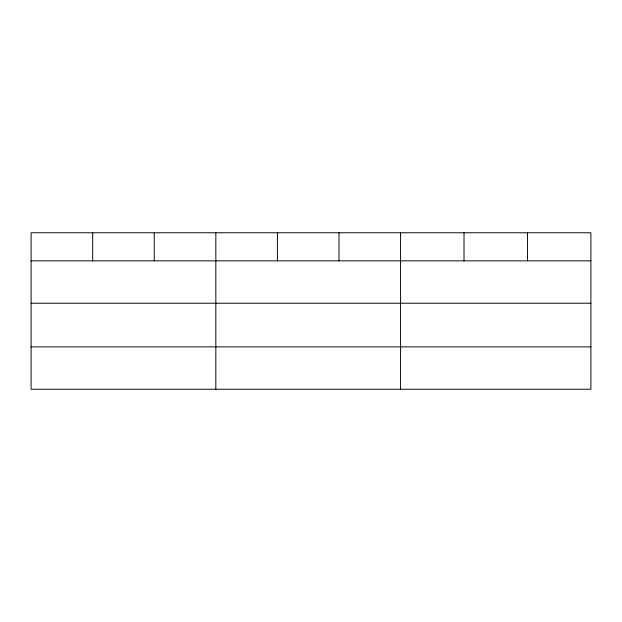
<?xml version="1.0" encoding="UTF-8"?>
<svg xmlns="http://www.w3.org/2000/svg" width="622" height="622" viewBox="0 0 622 622"><rect width="100%" height="100%" fill="white"/><g stroke="black" fill="none" stroke-linecap="round" stroke-linejoin="round"><path stroke-width="0.93" d="M590.9 303.225L590.9 232.76L31.1 232.76L31.1 389.24L590.9 389.24L590.9 303.225L31.1 303.225M31.1 260.851L590.9 260.851M31.1 346.874L590.9 346.874M527.456 232.76L527.456 260.851M464.012 232.76L464.012 260.851M400.568 232.76L400.568 389.24M338.99 232.76L338.99 260.851M277.412 232.76L277.412 260.851M215.834 232.76L215.834 389.24M154.256 232.76L154.256 260.851M92.678 232.76L92.678 260.851"/></g></svg>
